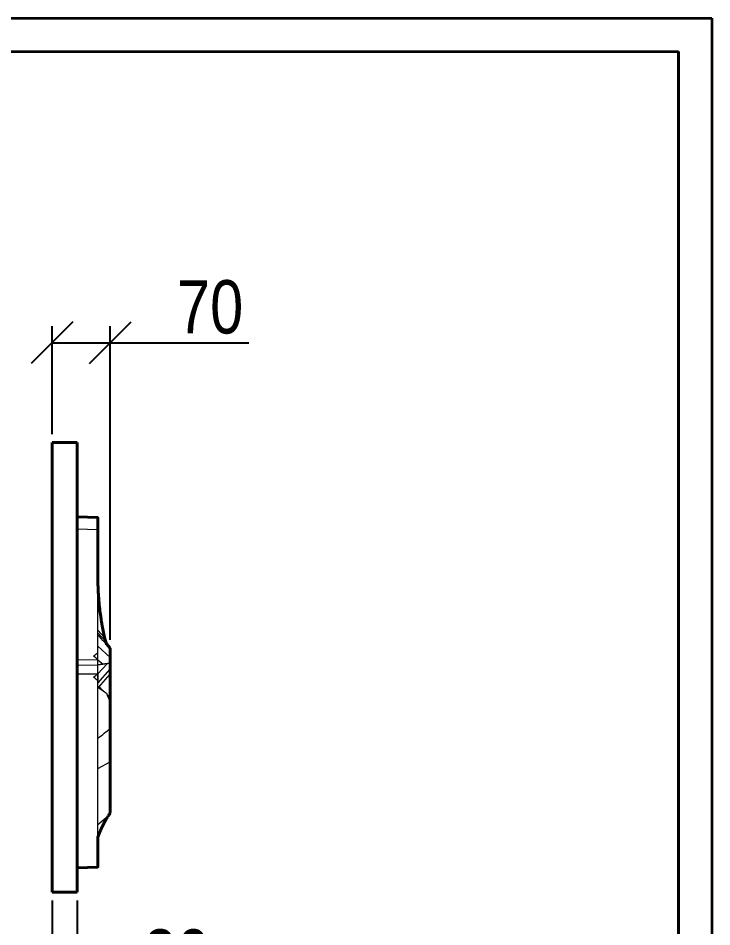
# Model space of a CAD drawing. Header units: millimetres. Extents: x 0 to 2376, y 0 to 1680.
# Drawn here: x 1542 to 2376, y 588 to 1680 of the extents above; entities that cross this region are included whole.
import ezdxf

# ---------------------------------------------------------------- set-up
doc = ezdxf.new("R2010")
doc.units = ezdxf.units.MM
doc.layers.get('0').update_dxf_attribs({"lineweight": 35})
doc.layers.add('Архио', color=252, linetype='Continuous', lineweight=40)
doc.layers.add('Размеры', color=5, linetype='Continuous', lineweight=9)
doc.styles.add('Размер', font='arial.ttf', dxfattribs={"width": 0.8})
doc.dimstyles.new('M 1-1_h36_(M 1-8)', dxfattribs={"dimscale": 2, "dimtxt": 32, "dimasz": 25, "dimexe": 10, "dimexo": 5, "dimgap": 5, "dimtad": 1, "dimdec": 0, "dimtxsty": 'Размер', "dimblk": 'OBLIQUE', "dimcen": 2.5, "dimadec": 0, "dimazin": 0, "dimtfac": 1, "dimtdec": 0, "dimtmove": 0, "dimatfit": 3, "dimfxl": 0, "dimarcsym": 0})

# ---------------------------------------------------------------- blocks, each defined once
blk = doc.blocks.new('A$C49AA496E')
for p, q in [((0, 210), (297, 210)), ((297, 210), (297, 0)), ((20, 205), (292, 205)), ((292, 205), (292, 5))]:
    blk.add_line(p, q)
blk = doc.blocks.new('_Oblique')
at = {"color": 0, "linetype": 'ByBlock', "lineweight": -2}
blk.add_line((-0.5, -0.5), (0.5, 0.5), dxfattribs=at)
blk = doc.blocks.new('*D37')
at = {"layer": 'Defpoints', "color": 0, "transparency": 16777216}
for p in [(1583, 630), (1613, 630), (1613, 510)]:
    blk.add_point(p, dxfattribs=at)
at = {"layer": 'Размеры', "color": 0, "lineweight": -2, "transparency": 16777216}
for p, q in [((1583, 620), (1583, 490)), ((1613, 620), (1613, 490)), ((1583, 510), (1613, 510)), ((1613, 510), (1779.6, 510))]:
    blk.add_line(p, q, dxfattribs=at)
at = {"layer": 'Размеры', "color": 0, "lineweight": -2, "transparency": 16777216, "xscale": 50, "yscale": 50, "zscale": 50, "rotation": 180}
blk.add_blockref('_Oblique', (1583, 510), dxfattribs=at)
at = {"layer": 'Размеры', "color": 0, "lineweight": -2, "transparency": 16777216, "xscale": 50, "yscale": 50, "zscale": 50}
blk.add_blockref('_Oblique', (1613, 510), dxfattribs=at)
at = {"layer": 'Размеры', "color": 0, "transparency": 16777216, "insert": (1733, 552.7), "char_height": 64, "attachment_point": 5, "style": 'Размер'}
blk.add_mtext('30', dxfattribs=at)
blk = doc.blocks.new('*D38')
at = {"layer": 'Defpoints', "color": 0, "transparency": 16777216}
for p in [(1653, 1290), (1583, 1170), (1653, 923.1)]:
    blk.add_point(p, dxfattribs=at)
at = {"layer": 'Размеры', "color": 0, "lineweight": -2, "transparency": 16777216}
for p, q in [((1583, 1180), (1583, 1310)), ((1653, 933.1), (1653, 1310)), ((1583, 1290), (1653, 1290)), ((1653, 1290), (1819.4, 1290))]:
    blk.add_line(p, q, dxfattribs=at)
at = {"layer": 'Размеры', "color": 0, "lineweight": -2, "transparency": 16777216, "xscale": 50, "yscale": 50, "zscale": 50, "rotation": 180}
blk.add_blockref('_Oblique', (1583, 1290), dxfattribs=at)
at = {"layer": 'Размеры', "color": 0, "lineweight": -2, "transparency": 16777216, "xscale": 50, "yscale": 50, "zscale": 50}
blk.add_blockref('_Oblique', (1653, 1290), dxfattribs=at)
at = {"layer": 'Размеры', "color": 0, "transparency": 16777216, "insert": (1773, 1332.7), "char_height": 64, "attachment_point": 5, "style": 'Размер'}
blk.add_mtext('70', dxfattribs=at)

msp = doc.modelspace()

# ---------------------------------------------------------------- linework, layer by layer
msp.add_lwpolyline([(2336, 160), (2336, 1640)])
at = {"layer": 'Архио'}
for p, q in [((1583, 1170), (1583, 630)), ((1613, 1170), (1583, 1170)), ((1613, 630), (1613, 1170)), ((1638, 1080), (1613, 1081)), ((1638, 1080), (1613, 1081)), ((1647.7, 930.5), (1646.2, 935.9)), ((1647.5, 931.2), (1648.5, 927.6)), ((1653, 923.1), (1648.3, 928.4)), ((1653, 904.9), (1653, 923.1)), ((1653, 751.8), (1653, 864.1)), ((1583, 630), (1613, 630))]:
    msp.add_line(p, q, dxfattribs=at)
at = {"layer": 'Архио', "flags": 128}
msp.add_lwpolyline([(1613, 659), (1625.5, 659.5), (1638, 660)], dxfattribs=at)
at = {"layer": 'Архио'}
for points, knots in [([(1638, 1065.4), (1638, 1066.6), (1638, 1069.7), (1638, 1073.6), (1638, 1077.1), (1638, 1079.2), (1638, 1080.1), (1638, 1079.9), (1638, 1079.9)], [0, 0, 0, 0, 0.12899, 0.340787, 0.546684, 0.758643, 0.963578, 1, 1, 1, 1]), ([(1638, 1008.8), (1638, 1009.9), (1638, 1013.4), (1638, 1019.3), (1638, 1026.1), (1638, 1032.6), (1638, 1038.6), (1638, 1044), (1638, 1049), (1638, 1053.3), (1638, 1057), (1638, 1060), (1638, 1062.4), (1638, 1064), (1638, 1065), (1638, 1065), (1638, 1065)], [0.4570098, 0.4570098, 0.4570098, 0.4570098, 0.4745712, 0.5147029, 0.5553967, 0.5963744, 0.6379346, 0.67849, 0.7193308, 0.7610644, 0.8031042, 0.8435628, 0.8843005, 0.9259239, 0.967858, 1, 1, 1, 1]), ([(1638, 1008.8), (1638, 1005.7), (1638.1, 1002.5), (1638.3, 996.1), (1638.5, 992.9), (1638.7, 988), (1638.9, 986.4), (1639.1, 983.1), (1639.2, 981.5), (1639.6, 976.7), (1640, 973.5), (1640.7, 967.2), (1641.1, 964.1), (1641.6, 960.3), (1641.7, 959.5), (1642, 958), (1642.1, 957.2), (1642.4, 955), (1642.7, 953.5), (1643.4, 949.2), (1643.9, 946.4), (1645, 941.1), (1645.6, 938.5), (1646.2, 936)], [0, 0, 0, 0, 0.125, 0.125, 0.25, 0.25, 0.3125, 0.3125, 0.375, 0.375, 0.5, 0.5, 0.625, 0.625, 0.65625, 0.65625, 0.6875, 0.6875, 0.75, 0.75, 0.875, 0.875, 1, 1, 1, 1]), ([(1653, 891.7), (1653, 891.7), (1653, 891.6), (1653, 892.6), (1653, 894.5), (1653, 896.6), (1653, 897.6)], [0, 0, 0, 0, 0.147709, 0.433138, 0.717764, 1, 1, 1, 1]), ([(1653, 864.4), (1653, 864.8), (1653, 865.8), (1653, 867.3), (1653, 869), (1653, 871.6), (1653, 875.1), (1653, 880.1), (1653, 885.5), (1653, 889.5), (1653, 891.3), (1653, 891.3)], [0, 0, 0, 0, 0.049225, 0.113824, 0.179294, 0.245543, 0.404076, 0.564881, 0.78137, 0.995147, 1, 1, 1, 1]), ([(1653, 727.5), (1653, 727.8), (1653, 728.2), (1653, 728.8), (1653, 729.2), (1653, 730.3), (1653, 731), (1653, 733.5), (1653, 735.3), (1653, 738.4), (1653, 739.5), (1653, 741.1), (1653, 741.7), (1653, 742.9), (1653, 743.5), (1653, 746.5), (1653, 749.1), (1653, 751.8)], [0, 0, 0, 0, 0.0625, 0.0625, 0.125, 0.125, 0.25, 0.25, 0.5, 0.5, 0.625, 0.625, 0.6875, 0.6875, 0.75, 0.75, 1, 1, 1, 1]), ([(1653, 749.2), (1653, 749.3), (1653, 750), (1653, 751), (1653, 751.8)], [0, 0, 0, 0, 0.055719, 1, 1, 1, 1]), ([(1638, 696), (1639.1, 698.8), (1640.2, 701.4), (1641.8, 705.2), (1642.4, 706.4), (1643.5, 708.7), (1644, 709.8), (1645.1, 712), (1645.6, 713), (1646.4, 714.5), (1646.6, 715), (1647.2, 715.9), (1647.4, 716.3), (1648.7, 718.5), (1649.7, 720.1), (1650.6, 721.4)], [0, 0, 0, 0, 0.25, 0.25, 0.375, 0.375, 0.5, 0.5, 0.625, 0.625, 0.6875, 0.6875, 0.75, 0.75, 1, 1, 1, 1]), ([(1650.6, 721.4), (1651.4, 722.5), (1652, 723.5), (1652.6, 725), (1652.7, 725.5), (1652.9, 726.3), (1652.9, 726.5), (1653, 727), (1653, 727.3), (1653, 727.5)], [0, 0, 0, 0, 0.5, 0.5, 0.75, 0.75, 0.875, 0.875, 1, 1, 1, 1]), ([(1638, 660.1), (1638, 660), (1638, 660), (1638, 660.4), (1638, 661.3), (1638, 662.8), (1638, 664.9), (1638, 667.4), (1638, 670.5), (1638, 674.1), (1638, 678.3), (1638, 683.3), (1638, 689.1), (1638, 693.6), (1638, 696)], [0, 0, 0, 0, 0.0178677, 0.0529093, 0.0879508, 0.1232384, 0.1585264, 0.1945976, 0.2306692, 0.2670602, 0.3034348, 0.3368867, 0.3705724, 0.4045808, 0.4045808, 0.4045808, 0.4045808])]:
    msp.add_open_spline(points, degree=3, knots=knots, dxfattribs=at)
msp.add_open_spline([(1653, 904.9), (1653, 902.1), (1653, 899.6), (1653, 897.6)], degree=3, dxfattribs=at)
at = {"layer": 'Размеры'}
msp.add_line((1638, 696), (1638, 1008.8), dxfattribs=at)
at = {"layer": 'Размеры', "linetype": 'Continuous', "lineweight": 15}
for p, q in [((1638, 944.6), (1646.2, 936)), ((1647.5, 931.2), (1638, 941.6)), ((1638, 925.6), (1653, 911.7)), ((1638, 909.2), (1638, 917.7)), ((1613, 909.3), (1638, 909.2)), ((1638, 909.2), (1644.5, 903.7)), ((1613, 902.7), (1638, 902.9)), ((1638, 892.3), (1649.3, 904.4)), ((1638, 880.9), (1653, 897.6)), ((1613, 892.1), (1638, 892.3)), ((1638.9, 875.7), (1653, 891.6)), ((1649.1, 867.3), (1653, 864.1)), ((1649.4, 866.6), (1653, 864.1)), ((1638, 778.3), (1653, 786.6)), ((1638, 711), (1650.6, 721.4))]:
    msp.add_line(p, q, dxfattribs=at)
at = {"layer": 'Размеры', "flags": 128}
msp.add_lwpolyline([(1638.2, 1065.1), (1625.6, 1065.6), (1613, 1066.1)], dxfattribs=at)
at = {"layer": 'Размеры', "linetype": 'Continuous', "lineweight": 15}
for points, knots in [([(1638.2, 999.3), (1638.2, 1000.9), (1638, 1004.8), (1638, 1008.5), (1638, 1010.7)], [0, 0, 0, 0, 0.424553, 1, 1, 1, 1]), ([(1653, 922.7), (1650.7, 925.2), (1645.7, 930.6), (1640.7, 936.1), (1638, 939.1)], [0, 0, 0, 0, 0.455254, 1, 1, 1, 1]), ([(1644.5, 903.7), (1644.2, 903.7), (1643.6, 903.6), (1642.6, 903.5), (1641.7, 903.4), (1640.7, 903.2), (1639.8, 903.1), (1638.8, 903), (1638.3, 902.9), (1638, 902.9)], [0, 0, 0, 0, 0.142169, 0.286326, 0.432632, 0.581251, 0.732355, 0.886123, 1, 1, 1, 1]), ([(1638, 892.3), (1638, 893.9), (1638, 895.6), (1638, 899.1), (1638, 900.9), (1638, 902.9)], [0, 0, 0, 0, 0.5, 0.5, 1, 1, 1, 1]), ([(1649.3, 904.4), (1649, 904.4), (1648.5, 904.3), (1647.7, 904.2), (1646.9, 904.1), (1646.1, 904), (1645.3, 903.9), (1644.7, 903.8), (1644.5, 903.7)], [0, 0, 0, 0, 0.161915, 0.325499, 0.490923, 0.65836, 0.82799, 1, 1, 1, 1]), ([(1653, 904.9), (1652.8, 904.9), (1652.4, 904.8), (1651.8, 904.7), (1651.2, 904.7), (1650.6, 904.6), (1649.9, 904.5), (1649.5, 904.4), (1649.3, 904.4)], [0, 0, 0, 0, 0.162861, 0.327125, 0.492878, 0.660212, 0.82922, 1, 1, 1, 1]), ([(1638, 883.9), (1637.6, 884.3), (1636.8, 885), (1635.5, 886.1), (1634.3, 887.2), (1633.4, 887.9), (1633, 888.3)], [0, 0, 0, 0, 0.250102, 0.500134, 0.750098, 1, 1, 1, 1]), ([(1638, 892.3), (1638, 891.1), (1638, 888.5), (1638, 885.8), (1638, 884.6), (1638, 884.3)], [0, 0, 0, 0, 0.4245, 0.849777, 1, 1, 1, 1]), ([(1640.1, 877.1), (1640.8, 876), (1642.1, 874.1), (1643.9, 872.3), (1644.7, 871.6)], [0, 0, 0, 0, 0.583686, 1, 1, 1, 1]), ([(1638, 815), (1640.7, 816.9), (1643.3, 818.8), (1648.3, 822.8), (1650.7, 824.9), (1653, 827.1)], [0, 0, 0, 0, 0.5, 0.5, 1, 1, 1, 1])]:
    msp.add_open_spline(points, degree=3, knots=knots, dxfattribs=at)
for points in [[(1646.2, 936), (1646.6, 934.3), (1647, 932.7), (1647.5, 931.2)], [(1633, 913.4), (1634.7, 914.9), (1636.3, 916.4), (1638, 918)], [(1638, 909.2), (1636.3, 910.6), (1634.7, 912), (1633, 913.4)], [(1638, 902.9), (1638, 905.1), (1638, 907.2), (1638, 909.2)], [(1633, 888.3), (1634.7, 889.7), (1636.3, 891), (1638, 892.3)], [(1638, 876.4), (1641.5, 873.9), (1645, 871.3), (1648.5, 868.8)], [(1648.5, 868.8), (1650.2, 865), (1651.7, 861), (1653, 856.6)]]:
    msp.add_open_spline(points, degree=3, dxfattribs=at)

# ---------------------------------------------------------------- block references
at = {"xscale": 8, "yscale": 8, "zscale": 8}
msp.add_blockref('A$C49AA496E', (0, 0), dxfattribs=at)

# ---------------------------------------------------------------- dimensions: what is measured, and where the dimension line sits
at = {"layer": 'Размеры'}
for base, p1, p2, picture, middle in [((1653, 1290), (1583, 1170), (1653, 923.1), '*D38', (1773, 1290)), ((1613, 510), (1583, 630), (1613, 630), '*D37', (1733, 510))]:
    dim = msp.add_linear_dim(base=base, p1=p1, p2=p2, dimstyle='M 1-1_h36_(M 1-8)', dxfattribs=at)
    dim.commit()
    dim.dimension.update_dxf_attribs({"geometry": picture, "text_midpoint": middle, "dimtype": 160})

doc.saveas('drawing.dxf')
